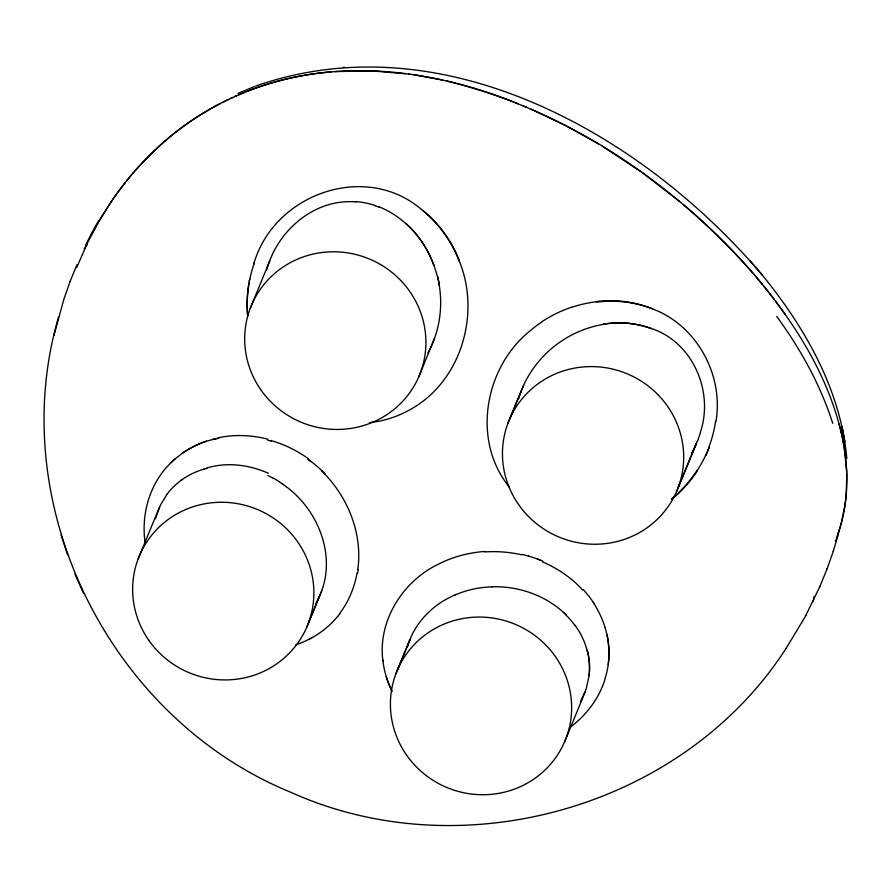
<?xml version="1.0" encoding="UTF-8"?>
<svg xmlns="http://www.w3.org/2000/svg" width="892" height="892" viewBox="0 0 892 892"><rect width="100%" height="100%" fill="white"/><g stroke="black" fill="none" stroke-linecap="round" stroke-linejoin="round"><path stroke-width="1.34" d="M846.274 493.99L846.776 473.462M846.229 494.592L845.538 501.114M715.964 421.37C723.858 375.086 696.842 325.457 652.554 308.888A124.958 118.736 -71.9 0 0 596.413 301.496M845.471 501.694L845.058 504.638M358.149 569.497L357.569 573.155M844.98 505.229L841.58 521.92M249.325 281.025L249.727 278.973L248.946 283.076A128.76 125.27 -44.2 0 0 247.619 315.556M58.549 317.017L58.482 317.229C3.635 505.396 110.095 718.328 290.558 792.174C462.368 869.945 683.484 807.617 786.064 648.439L786.164 648.272M841.401 522.623L840.632 525.41M155.453 518.821L160.326 505.34L166.692 494.77M53.921 335.682L63.901 299.121L70.145 281.381M407.388 647.358C413.698 623.508 432.676 604.352 455.121 594.886M700.376 432.252C714.057 391.744 692.894 342.182 651.383 328.501M833.407 550.877L827.118 568.784M840.442 526.113L838.045 533.706M266.708 269.93C276.988 230.916 314.553 198.18 356.142 201.938M838.77 532.925L833.273 551.289M518.687 398.646C526.815 370.47 547.766 346.665 574.002 333.853A116.83 107.062 -73.7 0 1 603.338 324.387M605.4 677.931C599.669 697.577 586.88 714.782 570.568 726.991M837.945 534.029C849.753 500.156 849.05 462.97 840.275 428.483M254.365 262.337L253.596 264.567C273.298 193.508 367.069 160.393 423.455 211.17A128.526 122.338 -67 0 1 459.012 260.798M306.803 627.109L320.027 595.009C336.763 556.708 318.689 510.547 286.142 486.642M427.892 353.02C439.165 332.705 442.967 308.543 439.321 285.652M837.577 535.077L837.086 536.438M69.989 281.783L76.846 264.824M827.274 568.382L819.781 586.758M836.841 537.118L836.339 538.478M580.391 701.971L586.1 689.293L589.121 675.601A115.581 88.297 -1.6 0 0 587.683 652.108A115.492 88.208 -2 0 1 589.043 675.601M835.815 539.827L835.291 541.176M76.712 267.555L87.316 243.248L100.038 219.443M697.388 441.005L676.615 491.436M418.85 376.636L434.527 338.324M138.204 558.805L159.478 507.18M250.251 308.331L269.797 260.832M308.309 623.385L321.733 590.783M395.97 673.605L409.986 639.531L397.475 669.881M508.016 423.131L521.207 391.12M564.569 741.91L585.029 692.27M509.522 419.407L523.515 385.556M678.121 487.712L696.507 443.19L694.6 447.494A105.156 98.51 86 0 1 691.768 453.181A105.367 98.477 86.7 0 0 694.645 447.516M84.183 248.868L87.249 244.52M320.027 595.009L317.039 601.074M786.064 648.439L805.119 616.863L819.926 586.423M805.978 615.201L805.61 615.915M99.034 221.171L102.335 215.596M100.294 219.019L112.292 200.154M102.591 215.173L107.352 207.591M315.924 603.014L316.56 602M107.62 207.167L109.794 203.855M110.073 203.443C137.825 161.708 175.757 126.508 220.369 103.472M112.86 199.34L117.432 192.873M118.012 192.081L125.181 182.659M339.874 613.729L337.644 616.528M126.408 181.109L131.302 175.155M132.529 173.717L133.755 172.279M134.993 170.863L140.011 165.254M141.282 163.872L155.81 149.276M206.543 441.072A129.574 107.33 46.8 0 0 182.291 453.248L175.033 458.979A128.18 106.115 46.6 0 0 171.119 462.569C149.878 482.906 140.925 513.948 145.128 542.737M157.182 148.005C204.402 103.74 267.02 76.924 331.445 71.851M203.9 469.147A116.997 89.802 48.2 0 0 183.975 478.324L179.994 481.178A115.559 88.698 48.5 0 0 177.151 483.486L174.932 485.482A112.37 86.245 49.1 0 0 166.614 494.703M180.976 480.442L181.968 479.729M539.47 323.606L542.425 321.611M295.743 644.827A128.704 109.515 59.8 0 0 305.867 640.857L311.754 637.858A125.014 106.248 58.2 0 0 325.413 628.626L329.248 625.337A121.279 103.138 56.7 0 0 337.589 616.483M308.833 639.397L311.754 637.858M222.387 102.435L228.475 99.436M230.526 98.466L232.578 97.507M234.641 96.57L236.715 95.656M238.8 94.742L245.077 92.132M237.908 93.415L254.365 86.624M247.184 91.296C297.203 71.527 352.373 66.766 405.503 73.601M255.614 86.111C442.332 20.527 642.508 133.945 761.735 274.424L762.359 275.171C805.108 327.676 840.788 389.916 846.82 458.577M571.56 307.372L575.485 306.123A129.552 122.739 -64.9 0 1 596.436 301.752M203.599 469.281L206.821 468.412M482.516 587.516L479.305 587.962A83.157 67.736 -6.9 0 0 455.165 594.964M369.344 422.685L378.375 421.347A106.795 104.018 -64.4 0 0 411.892 408.603C461.766 379.992 480.732 312.869 459.157 260.72M343.364 67.368L344.435 67.268M484.757 551.446L480.877 551.78A107.676 92.668 -4.1 0 0 470.976 553.23L467.04 553.977A106.784 92.066 -4.1 0 0 437.727 564.502C401.757 582.063 376.814 622.627 383.203 663.046A126.106 106.661 -11.1 0 0 386.269 676.66A126.976 107.441 -12.3 0 0 388.711 683.696A128.682 108.891 -12.3 0 0 391.566 690.085M334.756 71.594L371.574 70.869L409.283 74.103M491.838 586.802C518.865 585.888 546.484 595.611 565.896 614.655M408.915 74.058C446.502 79.154 483.241 89.635 518.375 103.818M413.955 74.772L442.008 79.945M446.68 80.994C566.621 110.05 673.638 182.381 754.298 274.714C796.021 324.019 832.37 381.274 843.932 445.788M522.154 554.378L528.488 556.017M267.868 440.247L271.201 441.194M375.387 205.818L378.91 207.078M528.465 556.073A114.31 96.815 -3.4 0 1 537.162 558.916L542.827 561.09M537.196 558.86L540.028 559.942M522.712 105.602L527.038 107.408M531.342 109.27L565.383 125.46L598.499 143.913M267.912 475.548L272.495 477.867M602.568 146.366L642.195 172.58L679.659 201.492M280.367 482.561L282.708 484.144M307.796 459.213L310.606 461.287L309.212 460.239M683.272 204.524C711.95 228.742 738.643 255.38 762.437 284.436M563.911 612.771L564.915 613.707M583.401 589.634L588.988 596.324A126.798 104.888 0 0 1 592.087 600.628L594.05 603.538L593.091 602.067M750.183 260.865L762.359 275.171M763.942 286.276L768.38 291.818M769.841 293.68L774.144 299.266M509.299 487.032C471.333 440.38 484.612 366.902 530.472 330.519A125.404 119.405 -67 0 1 539.437 323.551M775.561 301.139L779.742 306.77M781.113 308.654L785.15 314.318M575.028 625.214L579.131 631.413A116.15 88.721 -0.9 0 1 585.486 645.039L587.638 652.108L587.181 650.324M74.973 574.08L83.536 593.347M434.014 265.158L437.537 276.754M61.069 534.899L67.602 554.924M605.267 628.001L606.984 634.747A128.671 106.181 0.4 0 1 608.255 664.44A125.159 103.059 -1.5 0 1 605.278 677.909M839.149 424.135L839.907 427.034M842.003 426.811L844.735 441.785L842.349 428.717M844.167 447.227L846.731 472.236M382.813 659.902L383.002 661.474M85.61 245.244A389.079 349.419 57.2 0 1 98.555 220.826M700.488 432.285A97.964 91.107 87.7 0 1 697.499 441.061M596.48 302.198A124.847 118.335 -65.2 0 1 652.576 308.833M715.562 421.314A114.466 109.069 -82.2 0 1 708.794 447.293M705.706 455.154A122.828 118.38 -83.7 0 1 697.276 470.385M697.109 470.274A128.559 124.356 -85 0 1 671.598 498.996M697.533 470.563A128.247 124.501 -87.7 0 1 672.144 499.063M542.325 321.443A128.337 121.914 -66.1 0 1 571.516 307.249M814.05 596.436A220.614 51.613 26 0 1 813.103 601.297M776.698 316.448A370.303 235.009 33.6 0 1 832.715 423.343M249.86 278.995A124.668 120.766 -46.8 0 1 253.729 264.601M247.742 316.114A128.727 125.181 -44.5 0 1 249.058 283.099M423.555 211.047A128.493 122.55 -64 0 1 459.391 260.62M357.068 572.987A115.057 98.02 55.2 0 1 339.629 613.506M325.19 474.533A107.82 92.723 52 0 1 357.826 569.408M310.695 461.164A110.931 95.266 50.9 0 1 321.555 470.396M271.279 440.637A115.547 98.677 50.7 0 1 308.175 458.566M218.696 437.671A124.512 104.565 49 0 1 267.946 439.187M212.664 439.511A128.415 106.438 46.5 0 1 218.863 438.128A128.693 106.75 46.8 0 0 212.675 439.511A128.682 106.572 46.3 0 0 206.643 441.261A129.552 107.23 46.1 0 0 182.336 453.303M171.119 462.569A127.79 105.791 46.3 0 1 175.033 458.979M607.039 634.736A128.626 106.103 0.1 0 1 608.21 664.44M593.938 603.583A128.838 106.26 0.9 0 1 605.189 628.013M542.381 561.804A120.643 100.138 -0.8 0 1 582.755 590.047M484.791 551.925A109.749 93.482 -3.8 0 1 521.987 554.88M386.258 676.671A127.746 108.077 -11.9 0 0 388.722 683.696A128.337 108.623 -12.5 0 0 392.201 691.445M565.673 614.789A111.377 85.454 -2 0 1 574.838 625.303M482.527 587.594A85.119 69.063 -6.9 0 1 491.838 586.88M282.719 484.111A91.419 73.534 53.6 0 1 286.154 486.608M272.528 477.744A93.883 75.151 53.3 0 1 280.411 482.449M206.665 468.055A107.542 85.208 52.6 0 1 268.369 473.239M437.593 276.732A113.986 105.356 -56.8 0 1 439.388 285.641A114.243 105.68 -56.5 0 0 437.626 276.721M433.835 265.247A115.425 106.393 -58 0 0 405.626 223.29A115.492 106.393 -58.3 0 1 433.791 265.27M379.033 206.799A102.346 94.541 -54.4 0 1 405.525 223.413M356.198 201.614A88.23 81.127 -46.1 0 1 375.454 205.639M651.361 328.59A105.892 97.206 -81.1 0 0 630.533 323.584A106.115 97.44 -80.8 0 1 651.361 328.579M630.544 323.528A114.232 104.91 -76.5 0 0 603.315 324.209A114.354 104.988 -75.8 0 1 630.544 323.54M705.828 455.221A119.584 114.968 -83.1 0 0 709.129 447.427A119.651 114.968 -82.9 0 1 705.862 455.243M325.357 474.377A109.504 94.173 51 0 0 321.466 470.508A109.248 93.905 51 0 1 325.324 474.41M518.531 504.493A90.984 88.464 22.4 0 0 674.965 495.015A90.984 88.464 22.4 0 0 585.698 366.757A90.984 88.464 22.4 0 0 518.531 504.493M406.484 754.966A90.984 88.464 22.4 0 0 562.93 745.489A90.984 88.464 22.4 0 0 473.663 617.231A90.984 88.464 22.4 0 0 406.484 754.966M148.719 640.166A90.984 88.464 22.4 0 0 305.164 630.689A90.984 88.464 22.4 0 0 215.897 502.43A90.984 88.464 22.4 0 0 148.719 640.166M260.765 389.692A90.984 88.464 22.4 0 0 417.2 380.215A90.984 88.464 22.4 0 0 327.933 251.957A90.984 88.464 22.4 0 0 260.765 389.692"/></g></svg>
